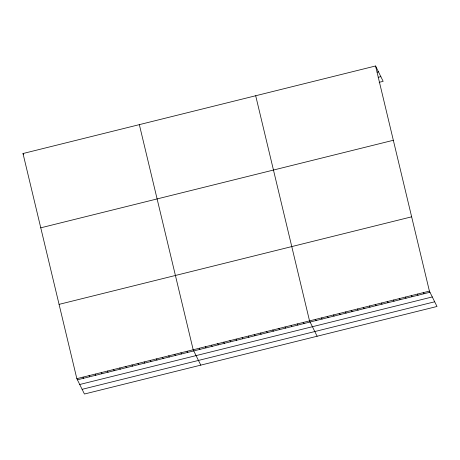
<?xml version="1.0" encoding="UTF-8"?>
<svg xmlns="http://www.w3.org/2000/svg" width="460" height="460" viewBox="0 0 460 460"><rect width="100%" height="100%" fill="white"/><g stroke="black" fill="none" stroke-linecap="round" stroke-linejoin="round"><path stroke-width="0.69" d="M375.567 65.981L429.41 291.117L437 306.475L84.433 394.019L76.843 378.66L23 153.525L375.567 65.981L383.157 81.34L379.161 82.328M377.119 72.145L378.448 71.812M378.172 77.309L380.84 76.647M40.767 227.821L393.334 140.277M59.075 304.365L411.642 216.821M76.843 378.66L429.41 291.117M77.406 379.805L429.973 292.261M79.729 384.497L432.291 296.947M82.116 389.327L434.683 301.783M423.418 292.606L423.982 293.744M417.421 294.095L417.985 295.234M411.43 295.579L411.993 296.723M405.433 297.068L406.002 298.212M399.441 298.557L400.004 299.702M393.449 300.046L394.013 301.191M387.452 301.536L388.022 302.674M381.461 303.025L382.024 304.163M375.469 304.509L376.033 305.653M369.472 305.998L370.035 307.142M363.48 307.487L364.044 308.631M357.489 308.976L358.053 310.115M351.492 310.466L352.055 311.604M345.5 311.955L346.064 313.093M339.503 313.438L340.072 314.582M333.511 314.928L334.075 316.072M327.52 316.417L328.084 317.561M321.523 317.906L322.086 319.044M315.531 319.395L316.095 320.534M317.13 336.237L309.54 320.884L255.691 95.743M303.416 322.402L303.979 323.547M297.292 323.921L297.856 325.065M291.168 325.444L291.732 326.583M285.045 326.962L285.608 328.106M278.921 328.486L279.484 329.624M272.797 330.004L273.361 331.148M266.673 331.528L267.237 332.666M260.55 333.046L261.113 334.19M254.426 334.57L254.989 335.708M248.302 336.087L248.866 337.232M242.178 337.605L242.742 338.75M236.055 339.129L236.618 340.268M229.931 340.647L230.494 341.791M223.807 342.171L224.371 343.309M217.683 343.689L218.247 344.833M211.56 345.213L212.123 346.351M205.436 346.731L205.999 347.875M199.312 348.249L199.881 349.393M200.778 365.131L193.189 349.772L139.345 124.637M187.065 351.291L187.634 352.435M180.941 352.814L181.51 353.953M174.823 354.332L175.386 355.476M168.699 355.856L169.263 356.994M162.576 357.374L163.139 358.518M156.452 358.898L157.015 360.036M150.328 360.416L150.892 361.56M144.204 361.934L144.768 363.078M138.08 363.457L138.644 364.596M131.957 364.975L132.52 366.12M23 153.525L23.563 154.669M125.833 366.499L126.396 367.638M119.709 368.017L120.273 369.161M113.585 369.541L114.149 370.679M107.462 371.059L108.025 372.203M101.338 372.583L101.901 373.721M95.214 374.101L95.778 375.245M89.09 375.619L89.654 376.763M82.967 377.142L83.53 378.281"/></g></svg>
